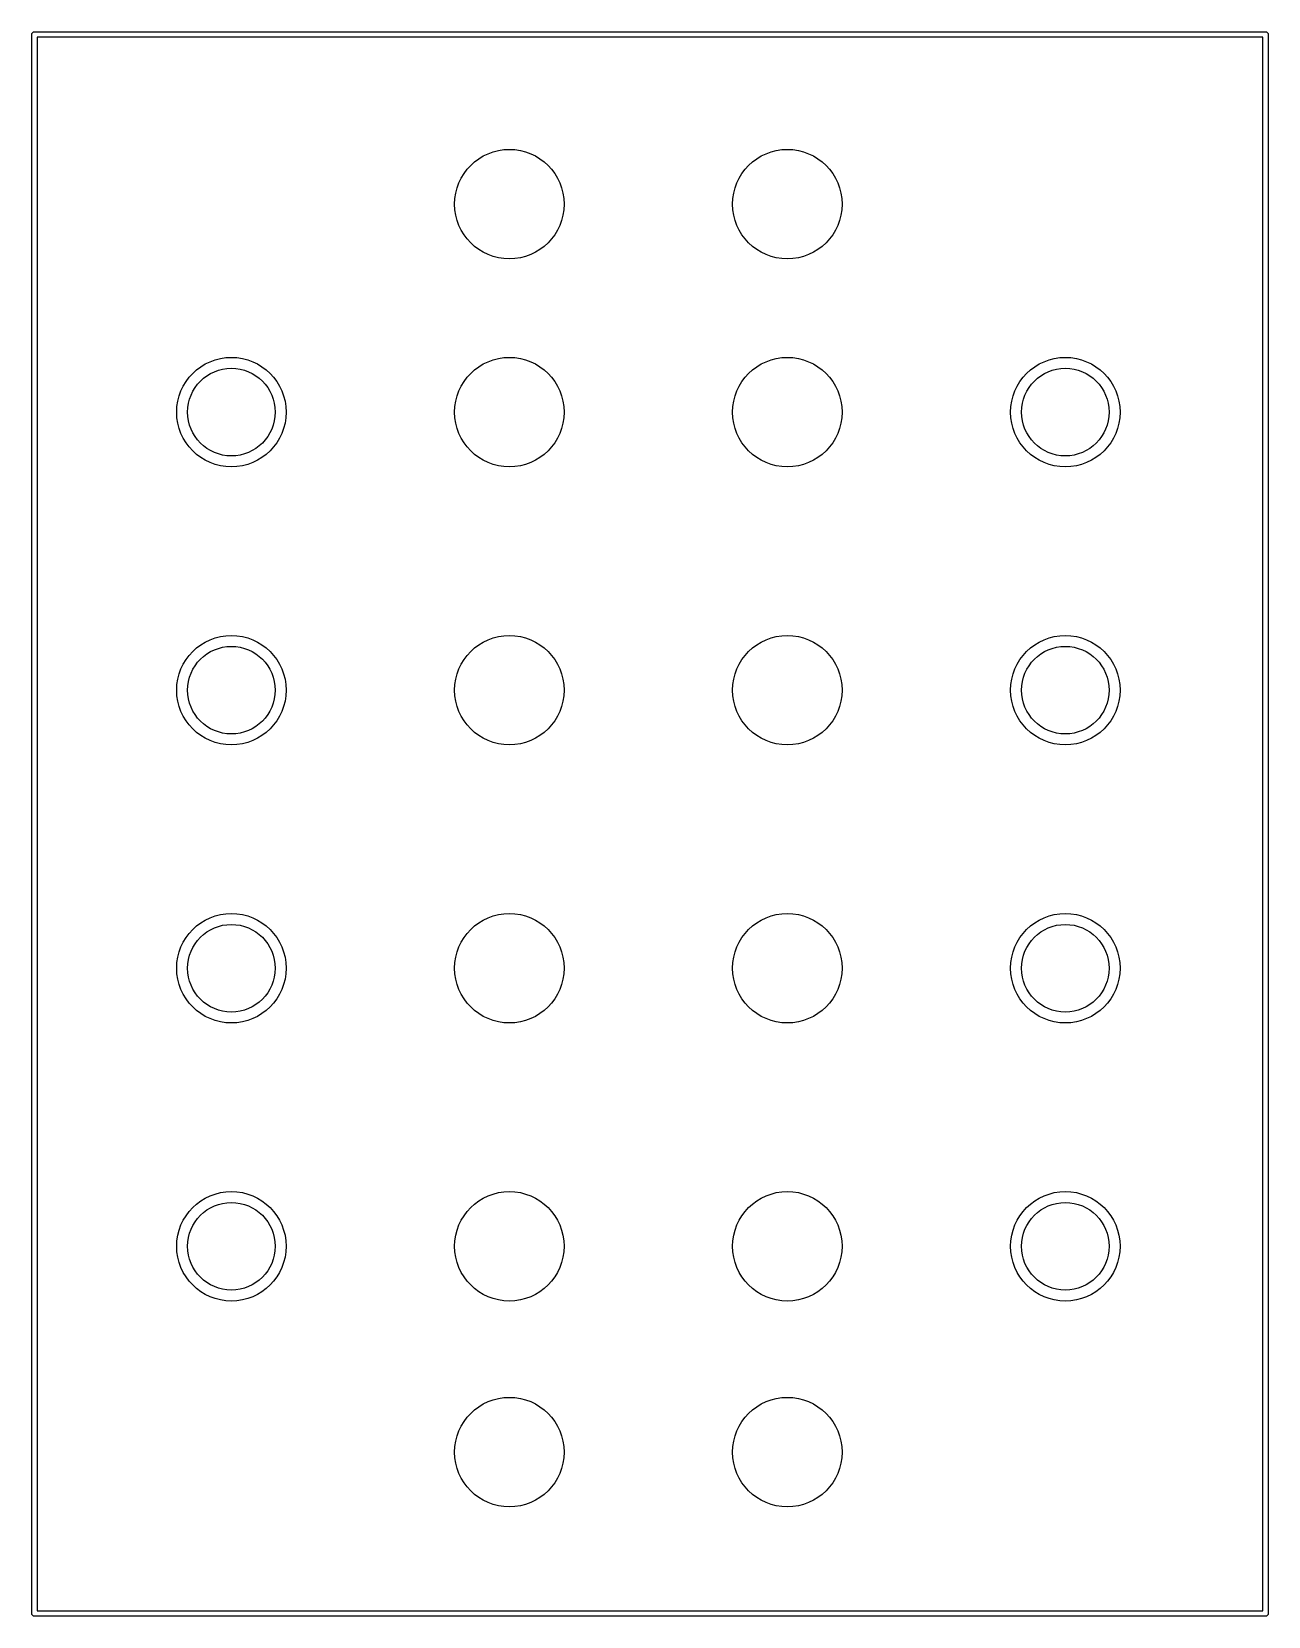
# Model space of a CAD drawing. Extents: x 98.2 to 109.5, y -111 to -96.5.
import ezdxf

# ---------------------------------------------------------------- set-up
doc = ezdxf.new("R2010")
doc.units = 0
doc.layers.add('BLACK', color=7, linetype='CONTINUOUS')

msp = doc.modelspace()

# ---------------------------------------------------------------- linework, layer by layer
at = {"layer": 'BLACK', "linetype": 'CONTINUOUS'}
for p, q in [((98.175, -96.55), (98.176903, -96.540433)), ((98.176903, -96.540433), (98.190433, -96.526903)), ((98.190433, -96.526903), (98.2, -96.525)), ((98.2, -96.525), (109.45, -96.525)), ((109.45, -96.525), (109.459567, -96.526903)), ((109.459567, -96.526903), (109.473097, -96.540433)), ((109.473097, -96.540433), (109.475, -96.55)), ((98.175, -110.975), (98.175, -96.55)), ((98.225, -96.575), (98.225, -110.95)), ((109.425, -96.575), (98.225, -96.575)), ((109.425, -110.95), (109.425, -96.575)), ((109.475, -96.55), (109.475, -110.975)), ((98.176903, -110.984567), (98.175, -110.975)), ((98.190433, -110.998097), (98.176903, -110.984567)), ((98.2, -111), (98.190433, -110.998097)), ((109.45, -111), (98.2, -111)), ((98.225, -110.95), (109.425, -110.95)), ((109.459567, -110.998097), (109.45, -111)), ((109.473097, -110.984567), (109.459567, -110.998097)), ((109.475, -110.975), (109.473097, -110.984567))]:
    msp.add_line(p, q, dxfattribs=at)
at = {"layer": 'BLACK'}
for centre, radius in [((102.54, -98.1), 0.5), ((105.08, -98.1), 0.5), ((100, -100), 0.5), ((102.54, -100), 0.5), ((105.08, -100), 0.5), ((107.62, -100), 0.5), ((100, -100), 0.4), ((107.62, -100), 0.4), ((100, -102.54), 0.5), ((102.54, -102.54), 0.5), ((105.08, -102.54), 0.5), ((107.62, -102.54), 0.5), ((100, -102.54), 0.4), ((107.62, -102.54), 0.4), ((100, -105.08), 0.5), ((102.54, -105.08), 0.5), ((105.08, -105.08), 0.5), ((107.62, -105.08), 0.5), ((100, -105.08), 0.4), ((107.62, -105.08), 0.4), ((100, -107.62), 0.5), ((100, -107.62), 0.4), ((102.54, -107.62), 0.5), ((105.08, -107.62), 0.5), ((107.62, -107.62), 0.5), ((107.62, -107.62), 0.4), ((102.54, -109.5), 0.5), ((105.08, -109.5), 0.5)]:
    msp.add_circle(centre, radius, dxfattribs=at)
at = {"layer": 'WHITE'}
for centre, radius in [((102.54, -98.1), 0.5), ((105.08, -98.1), 0.5), ((100, -100), 0.5), ((102.54, -100), 0.5), ((105.08, -100), 0.5), ((107.62, -100), 0.5), ((100, -100), 0.4), ((107.62, -100), 0.4), ((100, -102.54), 0.5), ((102.54, -102.54), 0.5), ((105.08, -102.54), 0.5), ((107.62, -102.54), 0.5), ((100, -102.54), 0.4), ((107.62, -102.54), 0.4), ((100, -105.08), 0.5), ((102.54, -105.08), 0.5), ((105.08, -105.08), 0.5), ((107.62, -105.08), 0.5), ((100, -105.08), 0.4), ((107.62, -105.08), 0.4), ((100, -107.62), 0.5), ((100, -107.62), 0.4), ((102.54, -107.62), 0.5), ((105.08, -107.62), 0.5), ((107.62, -107.62), 0.5), ((107.62, -107.62), 0.4), ((102.54, -109.5), 0.5), ((105.08, -109.5), 0.5)]:
    msp.add_circle(centre, radius, dxfattribs=at)

doc.saveas('drawing.dxf')
